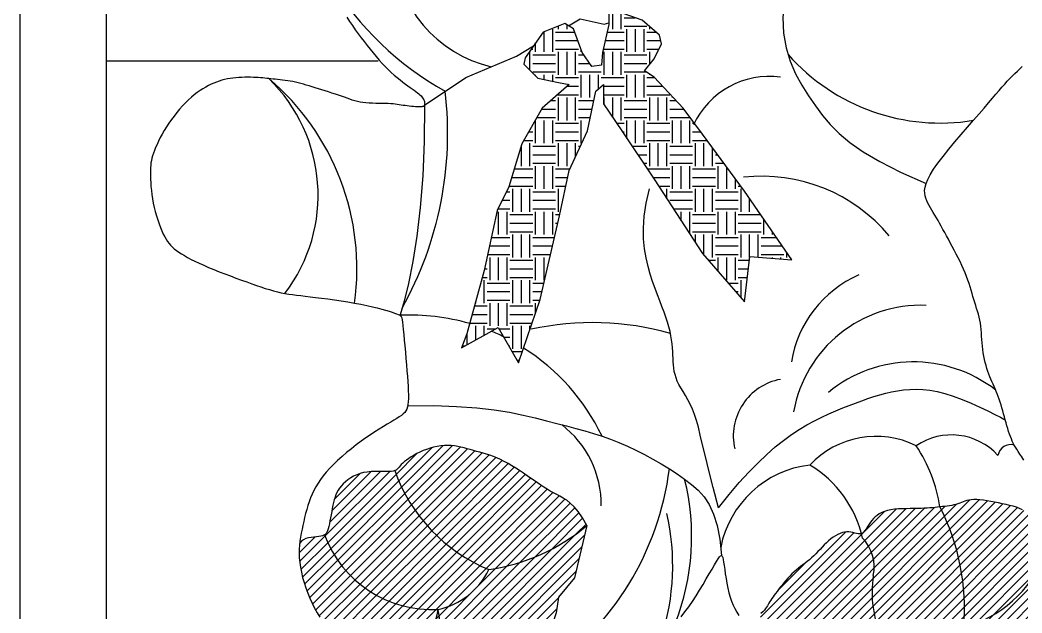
# Model space of a CAD drawing. Extents: x 795 to 3667, y 3293 to 6412.
# Drawn here: x 1654.6 to 1966.9, y 4534.6 to 4719.4 of the extents above; entities that cross this region are included whole.
import ezdxf

# ---------------------------------------------------------------- set-up
doc = ezdxf.new("R2010")
doc.units = 0
doc.header["$LTSCALE"] = 5
doc.header["$MEASUREMENT"] = 0
for name, color, linetype in [('3', 3, 'CONTINUOUS'), ('4', 4, 'CONTINUOUS'), ('7', 7, 'CONTINUOUS'), ('BH', 3, 'CONTINUOUS')]:
    doc.layers.add(name, color=color, linetype=linetype)
pattern_1 = [(45, (-355.5515, 0.422), (-1.796758, 1.796758), [])]

# ---------------------------------------------------------------- blocks, each defined once
blk = doc.blocks.new('玩具-03')
at = {"layer": '3'}
h = blk.add_hatch(dxfattribs=at)
h.set_pattern_fill('ANSI31', color=256, scale=20.328, style=0)
h.set_pattern_definition(pattern_1)
h.paths.add_polyline_path([(-9.21, 78.82), (-10.97, 81.87), (-12.63, 84.29), (-14.18, 86.17), (-15.66, 87.61), (-17.06, 88.71), (-18.41, 89.56), (-19.71, 90.26), (-20.97, 90.9), (-22.22, 91.57), (-23.46, 92.27), (-24.69, 93.02), (-25.93, 93.81), (-27.18, 94.63), (-28.46, 95.49), (-29.77, 96.38), (-31.12, 97.32), (-32.52, 98.28), (-33.96, 99.26), (-35.43, 100.25), (-36.91, 101.22), (-38.41, 102.15), (-39.9, 103.04), (-41.38, 103.86), (-42.83, 104.59), (-44.25, 105.23), (-45.64, 105.79), (-46.99, 106.27), (-48.32, 106.69), (-49.62, 107.07), (-50.9, 107.42), (-52.17, 107.76), (-53.41, 108.1), (-54.64, 108.45), (-55.86, 108.8), (-57.07, 109.13), (-58.3, 109.44), (-59.54, 109.7), (-60.79, 109.91), (-62.07, 110.04), (-63.39, 110.09), (-64.74, 110.04), (-66.13, 109.9), (-67.52, 109.67), (-68.92, 109.37), (-70.3, 108.99), (-71.66, 108.55), (-72.97, 108.05), (-74.24, 107.51), (-75.44, 106.92), (-76.57, 106.31), (-77.62, 105.67), (-78.59, 105.03), (-79.47, 104.39), (-80.26, 103.77), (-80.94, 103.17), (-81.52, 102.6), (-82, 102.08), (-82.41, 101.6), (-82.78, 101.18), (-83.37, 100.61), (-84.09, 100.26, 0.211937), (-47.42, 61.68, 0.137614)])
h = blk.add_hatch(dxfattribs=at)
h.set_pattern_fill('ANSI31', color=256, scale=20.328, style=0)
h.set_pattern_definition(pattern_1)
h.paths.add_polyline_path([(-20.22, 51.01), (-14.07, 58.45), (-9.21, 78.82, -0.137614), (-47.42, 61.68, -0.229754), (-67.17, 46.15, -0.292509), (-75.59, 23.19), (-68.14, 19.95), (-50.01, 22.87), (-33.17, 30.95), (-22.49, 40.98), (-21.19, 44.86)])
h.paths.add_polyline_path([(-88.31, 24.55), (-87.02, 23.87), (-85.8, 23.09), (-84.63, 22.21), (-83.36, 22.87), (-75.59, 23.19, 0.292509), (-67.17, 46.15, -0.326496)])
h.paths.add_polyline_path([(-67.17, 46.15, -0.325728), (-111.45, 75.15), (-112.24, 74.84), (-112.89, 74.68), (-113.66, 74.57), (-114.56, 74.47), (-115.56, 74.37), (-116.61, 74.24), (-117.67, 74.05), (-118.69, 73.76), (-119.63, 73.35), (-120.44, 72.78), (-121.09, 72.03), (-121.18, 71.25), (-121.29, 69.66), (-121.33, 68.01), (-121.27, 66.29), (-121.11, 64.5), (-120.84, 62.62), (-120.46, 60.66), (-119.98, 58.66), (-119.4, 56.63), (-118.74, 54.58), (-118, 52.54), (-117.18, 50.53), (-116.29, 48.57), (-115.34, 46.68), (-114.33, 44.85), (-113.27, 43.11), (-112.17, 41.44), (-111.02, 39.85), (-109.84, 38.34), (-108.62, 36.92), (-107.38, 35.59), (-106.11, 34.35), (-104.82, 33.19), (-103.51, 32.13), (-102.18, 31.15), (-100.83, 30.24), (-99.46, 29.42), (-98.07, 28.67), (-96.67, 27.99), (-95.25, 27.38), (-93.83, 26.81), (-92.42, 26.27), (-91.02, 25.73), (-89.65, 25.16), (-88.31, 24.55, 0.326496)])
h.paths.add_polyline_path([(-67.17, 46.15, 0.229754), (-47.42, 61.68, -0.211937), (-84.09, 100.26), (-84.72, 100.07), (-85.52, 99.96), (-86.5, 99.91), (-87.66, 99.9), (-88.95, 99.92), (-90.33, 99.94), (-91.79, 99.92), (-93.27, 99.86), (-94.76, 99.72), (-96.2, 99.47), (-97.58, 99.11), (-98.89, 98.63), (-100.11, 98.06), (-101.25, 97.41), (-102.31, 96.69), (-103.27, 95.92), (-104.13, 95.12), (-104.89, 94.3), (-105.55, 93.46), (-106.11, 92.62), (-106.59, 91.75), (-107, 90.85), (-107.35, 89.91), (-107.66, 88.91), (-107.93, 87.87), (-108.18, 86.75), (-108.42, 85.56), (-108.65, 84.33), (-108.88, 83.08), (-109.1, 81.84), (-109.32, 80.65), (-109.55, 79.52), (-109.78, 78.49), (-110.02, 77.58), (-110.27, 76.83), (-110.68, 75.91), (-111.45, 75.14, 0.325648)])
h = blk.add_hatch(dxfattribs=at)
h.set_pattern_fill('ANSI31', color=256, scale=20.328, style=0)
h.set_pattern_definition(pattern_1)
h.paths.add_polyline_path([(102.4, 59.33, 0.145173), (105.76, 35.06, 0.167724), (137.6, 39.24, 0.141831), (128.38, 86.12), (127.44, 86.02), (126.48, 85.92), (125.49, 85.82), (124.47, 85.73), (123.39, 85.65), (122.25, 85.58), (121.03, 85.53), (119.72, 85.49), (118.31, 85.48), (116.83, 85.46), (115.3, 85.44), (113.75, 85.4), (112.22, 85.32), (110.73, 85.19), (109.31, 85), (107.99, 84.73), (106.8, 84.37), (105.72, 83.93), (104.76, 83.42), (103.9, 82.84), (103.14, 82.22), (102.45, 81.55), (101.84, 80.85), (101.29, 80.12), (100.79, 79.39), (100.33, 78.66), (99.89, 77.96), (99.47, 77.31), (98.81, 76.41), (97.82, 75.62, -0.009566), (98.21, 73.98, -0.250478)])
h.paths.add_polyline_path([(69.89, 59.18), (69.1, 58.32), (68.32, 57.43), (67.58, 56.54), (66.86, 55.66), (66.18, 54.79), (65.53, 53.96), (64.92, 53.17), (64.35, 52.43), (63.82, 51.72), (63.33, 51.05), (62.88, 50.41), (62.47, 49.8), (62.09, 49.22), (61.76, 48.66), (61.46, 48.12), (60.97, 47.23), (60.23, 46.17), (59.34, 45.27), (58.56, 44.59), (57.57, 43.85), (60.4, 41.65), (63.23, 39.75), (66.02, 38.12), (68.74, 36.7), (71.37, 35.47), (73.88, 34.38), (76.23, 33.41), (78.42, 32.51), (80.4, 31.65), (82.2, 30.83), (83.84, 30.06), (85.34, 29.32, -0.246934), (105.76, 35.06, -0.145173), (102.4, 59.33, 0.250478), (98.21, 73.98, 0.009902), (97.81, 75.68), (96.88, 75.54), (95.86, 75.73), (95.18, 75.91), (94.45, 76.1), (93.69, 76.28), (92.89, 76.39), (92.07, 76.43), (91.22, 76.34), (90.35, 76.14), (89.46, 75.82), (88.57, 75.41), (87.67, 74.91), (86.77, 74.33), (85.89, 73.66), (85.01, 72.94), (84.16, 72.15), (83.32, 71.32), (82.49, 70.46), (81.67, 69.59), (80.85, 68.71), (80.04, 67.86), (79.21, 67.03), (78.38, 66.24), (77.54, 65.51), (76.68, 64.82), (75.82, 64.16), (74.96, 63.52), (74.09, 62.88), (73.23, 62.22), (72.38, 61.53), (71.54, 60.8), (70.71, 60.01)])
h.paths.add_polyline_path([(113.72, 22.49), (115.6, 22.43), (117.43, 22.44), (119.23, 22.52), (121.01, 22.67), (122.79, 22.89), (124.59, 23.18), (126.43, 23.54), (128.34, 23.96), (130.34, 24.45), (132.42, 25.01), (134.58, 25.61), (136.76, 26.27), (138.93, 26.95), (141.06, 27.66), (143.09, 28.39), (145, 29.11), (146.75, 29.82), (148.3, 30.52), (149.69, 31.22), (150.95, 31.94), (152.12, 32.7), (153.24, 33.52), (154.35, 34.41), (155.48, 35.41), (156.66, 36.52), (157.94, 37.76), (159.28, 39.12), (160.65, 40.56), (161.33, 41.31, -0.088495), (137.6, 39.24, -0.169139), (105.49, 35.11, 0.243781), (85.34, 29.32), (86.73, 28.64), (88.03, 28), (89.27, 27.42), (90.46, 26.89), (91.63, 26.42), (92.8, 26.01), (93.99, 25.63), (95.21, 25.29), (96.48, 24.97), (97.83, 24.68), (99.26, 24.39), (100.8, 24.1), (102.45, 23.81), (104.21, 23.53), (106.05, 23.25), (107.94, 23), (109.86, 22.79), (111.8, 22.61)])
h.paths.add_polyline_path([(137.6, 39.24, 0.238492), (169.1, 67.27), (168.77, 69.2), (168.4, 71.08), (167.99, 72.9), (167.56, 74.61), (167.1, 76.19), (166.61, 77.64), (166.09, 78.96), (165.51, 80.16), (164.88, 81.24), (164.18, 82.2), (163.4, 83.06), (162.53, 83.82), (161.57, 84.48), (160.51, 85.05), (159.37, 85.55), (158.16, 85.99), (156.87, 86.38), (155.53, 86.73), (154.13, 87.06), (152.68, 87.38), (151.2, 87.69), (149.7, 87.99), (148.21, 88.27), (146.74, 88.52), (145.32, 88.73), (143.97, 88.88), (142.72, 88.97), (141.58, 88.98), (140.57, 88.92), (139.68, 88.78), (138.87, 88.59), (138.13, 88.35), (137.44, 88.1), (136.76, 87.82), (136.08, 87.56), (135.01, 87.19), (133.8, 86.9), (132.96, 86.73), (132.08, 86.58), (131.18, 86.45), (130.26, 86.34), (129.32, 86.23), (128.38, 86.12, -0.141831)])
h.paths.add_polyline_path([(161.33, 41.31), (162.01, 42.06), (163.35, 43.6), (164.61, 45.14), (165.77, 46.68), (166.79, 48.17), (167.65, 49.61), (168.35, 51), (168.9, 52.38), (169.32, 53.76), (169.61, 55.17), (169.79, 56.64), (169.87, 58.18), (169.86, 59.82), (169.77, 61.58), (169.61, 63.43), (169.38, 65.33), (169.1, 67.27, -0.238492), (137.6, 39.24, 0.088495)], flags=17)
at = {"layer": 'BH'}
h = blk.add_hatch(dxfattribs=at)
h.set_pattern_fill('EARTH', color=256, scale=35.574, style=0)
h.set_pattern_definition([(0, (-355.5515, 0.422), (8.8935, 8.8935), [8.8935, -8.8935]), (0, (-355.5515, 3.757), (8.8935, 8.8935), [8.8935, -8.8935]), (0, (-355.5515, 7.092), (8.8935, 8.8935), [8.8935, -8.8935]), (90, (-354.44, 8.204), (-8.8935, 8.8935), [8.8935, -8.8935]), (90, (-351.105, 8.204), (-8.8935, 8.8935), [8.8935, -8.8935]), (90, (-347.77, 8.204), (-8.8935, 8.8935), [8.8935, -8.8935])])
h.paths.add_polyline_path([(-2.71, 250.66), (-2.71, 243.12), (4.41, 232.65), (16.98, 213.82), (35.84, 184.93), (52.18, 166.09), (54.28, 183.67), (70.62, 182.42), (52.18, 209.21), (35.84, 231.4), (28.3, 241.45), (16.98, 253.59), (13.21, 256.1), (16.98, 260.7), (19.92, 266.56), (19.08, 269.91), (12.37, 275.77), (2.73, 279.12), (-0.62, 279.96), (-0.62, 274.1), (-3.13, 263.21), (-3.55, 258.19), (-7.32, 257.77), (-11.09, 263.21), (-14.45, 272.42), (-17.8, 274.52), (-26.18, 271.17), (-33.3, 261.12), (-33.72, 258.61), (-28.28, 253.17), (-20.31, 251.49), (-16.12, 250.66), (-26.6, 241.45), (-34.56, 227.63), (-39.59, 210.88), (-44.2, 201.68), (-49.23, 178.23), (-55.93, 153.53), (-58.03, 148.09), (-43.78, 156.04), (-35.82, 142.23), (-27.44, 166.93), (-19.89, 199.58), (-16.12, 217.16), (-9, 232.65), (-5.65, 248.14)])
at = {"layer": '3'}
for points in [[(67.84, 283.63), (67.22, 276.88), (67.47, 270.69), (68.46, 264.99), (70.06, 259.75), (72.14, 254.91), (74.56, 250.44), (77.2, 246.27), (79.92, 242.37), (82.66, 238.68), (85.62, 235.13), (89.07, 231.63), (93.27, 228.11), (98.49, 224.48), (105, 220.66), (113.07, 216.57), (122.97, 212.12)], [(-72.47, 242.66), (-72.55, 228.48), (-73.15, 215.16), (-74.18, 202.85), (-75.53, 191.66), (-77.08, 181.75), (-78.74, 173.23), (-80.39, 166.25), (-81.92, 160.93)], [(42.1, 85.82), (40, 93.68), (38.32, 100.29), (36.97, 105.79), (35.89, 110.35), (35, 114.11), (34.24, 117.22), (33.52, 119.85), (32.78, 122.13), (31.96, 124.21), (31.07, 126.12), (30.15, 127.88), (29.22, 129.52), (28.31, 131.04), (27.46, 132.48), (26.69, 133.84), (26.04, 135.16), (25.53, 136.43), (25.14, 137.69), (24.86, 138.94), (24.66, 140.18), (24.53, 141.43), (24.44, 142.7), (24.38, 144), (24.32, 145.33), (24.24, 146.72), (24.14, 148.15), (24, 149.65), (23.8, 151.2), (23.54, 152.82), (23.2, 154.5), (22.77, 156.26), (22.25, 158.1), (21.61, 160.02), (20.88, 162.03), (20.07, 164.15), (19.2, 166.39), (18.29, 168.76), (17.36, 171.28), (16.43, 173.96), (15.51, 176.82), (14.63, 179.86), (13.85, 183.13), (13.25, 186.68), (12.88, 190.54), (12.82, 194.76), (13.13, 199.39), (13.89, 204.46), (15.17, 210.02)], [(42.1, 85.82), (46.26, 90.97), (50.2, 95.58), (53.94, 99.69), (57.5, 103.35), (60.92, 106.6), (64.21, 109.47), (67.4, 112.02), (70.51, 114.28), (73.56, 116.3), (76.54, 118.1), (79.47, 119.7), (82.33, 121.14), (85.12, 122.43), (87.84, 123.6), (90.48, 124.67), (93.04, 125.67), (95.53, 126.61), (97.95, 127.5), (100.32, 128.33), (102.65, 129.1), (104.96, 129.79), (107.25, 130.4), (109.55, 130.92), (111.87, 131.36), (114.22, 131.7), (116.63, 131.91), (119.11, 131.98), (121.7, 131.88), (124.42, 131.59), (127.29, 131.08), (130.34, 130.33), (133.58, 129.31), (137.02, 128.02), (140.52, 126.56), (143.92, 125.02), (147.06, 123.52), (149.79, 122.16), (151.93, 121.06), (153.33, 120.32), (153.84, 120.05)], [(-79.02, 125.52), (-68.86, 125.58), (-59.95, 125.3), (-52.15, 124.73), (-45.34, 123.94), (-39.35, 122.98), (-34.06, 121.92), (-29.32, 120.81), (-24.98, 119.72), (-20.93, 118.68), (-17.11, 117.69), (-13.48, 116.72), (-9.99, 115.74), (-6.62, 114.72), (-3.31, 113.64), (-0.03, 112.47), (3.25, 111.18), (6.57, 109.75), (9.92, 108.19), (13.25, 106.51), (16.56, 104.74), (19.8, 102.88), (22.96, 100.95), (26, 98.97), (28.89, 96.95), (31.62, 94.87), (34.14, 92.62), (36.44, 90.05), (38.46, 87.01), (40.19, 83.34), (41.59, 78.91), (42.62, 73.55), (43.26, 67.13)]]:
    blk.add_lwpolyline(points, dxfattribs=at)
for centre, radius, start, end in [((-4.89, 354.69), 122.1, 211.4374, 240.832), ((128.49, 314.8), 79.1, 221.5101, 279.4652), ((61.92, 221.28), 32.6, 82.379, 155.1936), ((-177.23, 207.62), 63.28, 322.726, 45.8502), ((-196.01, 178.9), 97.2, 352.0943, 49.7004), ((-203.76, 231.8), 140.3, 330.9099, 6.6609), ((58.82, 149.99), 65.01, 39.9668, 96.176), ((114.87, 135.32), 44.98, 113.7266, 170.6659), ((120.94, 114.3), 50.39, 87.5889, 169.9028), ((-78.2, 77.9), 82.99, 73.6544, 92.6361), ((-7.1, 47.53), 110.41, 73.9826, 102.4705), ((-78.2, 77.9), 82.99, 63.8961, 67.4937), ((-78.2, 77.9), 82.99, 25.5136, 57.6912), ((118.06, 90.32), 52.3, 52.18, 129.356), ((70.28, 113.78), 22.42, 100.3723, 193.0248), ((103.53, 78.08), 35.53, 63.8979, 136.6914), ((132.9, 89.63), 24.55, 42.4815, 124.0249), ((155.95, 105.39), 5.01, 73.4996, 170.5709), ((82.46, 62.43), 40.3, 96.8077, 168.6777), ((-61.69, 74.54), 93.31, 338.6982, 13.891), ((-67.52, 63.23), 91.77, 342.3048, 12.8296)]:
    blk.add_arc(centre, radius, start, end, dxfattribs=at)
at = {"layer": '4'}
blk.add_lwpolyline([(-72.47, 242.66), (-56.33, 253.5), (-36.64, 261.78), (-30.03, 265.74)], dxfattribs=at)
at = {"layer": '7'}
for points in [[(-102.74, 276.98), (-101.67, 275.29), (-100.57, 273.65), (-99.44, 272.05), (-98.29, 270.48), (-97.12, 268.95), (-95.95, 267.43), (-94.78, 265.93), (-93.61, 264.46), (-92.44, 263.01), (-91.27, 261.61), (-90.1, 260.25), (-88.93, 258.94), (-87.76, 257.69), (-86.59, 256.51), (-85.42, 255.4), (-84.26, 254.36), (-83.12, 253.39), (-82.01, 252.49), (-80.94, 251.66), (-79.92, 250.89), (-78.95, 250.19), (-78.06, 249.55), (-77.24, 248.97), (-76.5, 248.45), (-75.83, 247.97), (-75.24, 247.53), (-74.71, 247.11), (-74.24, 246.72), (-73.84, 246.33), (-73.5, 245.95), (-73.21, 245.57), (-72.97, 245.18), (-72.78, 244.8), (-72.64, 244.43), (-72.54, 244.07), (-72.47, 243.73), (-72.43, 243.42), (-72.41, 243.13), (-72.43, 242.88), (-72.47, 242.66), (-72.56, 242.47), (-72.71, 242.32), (-72.92, 242.19), (-73.2, 242.09), (-73.57, 242.03), (-74.04, 241.99), (-74.6, 241.98), (-75.26, 242), (-75.99, 242.04), (-76.77, 242.1), (-77.58, 242.17), (-78.41, 242.26), (-79.24, 242.36), (-80.04, 242.47), (-80.81, 242.59), (-81.56, 242.7), (-82.31, 242.82), (-83.07, 242.93), (-83.87, 243.03), (-84.72, 243.12), (-85.64, 243.2), (-86.65, 243.25), (-87.75, 243.29), (-88.95, 243.31), (-90.2, 243.33), (-91.48, 243.35), (-92.78, 243.39), (-94.06, 243.45), (-95.31, 243.54), (-96.5, 243.67), (-97.61, 243.85), (-98.65, 244.08), (-99.66, 244.35), (-100.64, 244.65), (-101.62, 244.99), (-102.63, 245.35), (-103.67, 245.73), (-104.78, 246.13), (-105.97, 246.54), (-107.22, 246.96), (-108.53, 247.38), (-109.86, 247.8), (-111.2, 248.22), (-112.53, 248.64), (-113.84, 249.04), (-115.11, 249.43), (-116.32, 249.81), (-117.48, 250.16), (-118.59, 250.5), (-119.66, 250.81), (-120.71, 251.1), (-121.73, 251.37), (-122.75, 251.61), (-123.76, 251.83), (-124.77, 252.02), (-125.79, 252.18), (-126.8, 252.33), (-127.79, 252.45), (-128.76, 252.57), (-129.71, 252.67), (-130.63, 252.76), (-131.51, 252.85), (-132.34, 252.94), (-133.15, 253.03), (-133.94, 253.11), (-134.73, 253.2), (-135.53, 253.27), (-136.36, 253.34), (-137.24, 253.4), (-138.17, 253.45), (-139.17, 253.49), (-140.24, 253.51), (-141.34, 253.52), (-142.49, 253.51), (-143.65, 253.48), (-144.82, 253.42), (-145.98, 253.33), (-147.12, 253.21), (-148.23, 253.06), (-149.31, 252.87), (-150.37, 252.64), (-151.42, 252.37), (-152.46, 252.06), (-153.49, 251.69), (-154.53, 251.28), (-155.59, 250.81), (-156.65, 250.29), (-157.73, 249.7), (-158.83, 249.05), (-159.94, 248.34), (-161.06, 247.55), (-162.19, 246.68), (-163.33, 245.73), (-164.47, 244.69), (-165.62, 243.57), (-166.77, 242.37), (-167.9, 241.1), (-169.01, 239.78), (-170.1, 238.42), (-171.14, 237.02), (-172.13, 235.61), (-173.06, 234.19), (-173.93, 232.78), (-174.73, 231.38), (-175.46, 230.01), (-176.12, 228.68), (-176.72, 227.4), (-177.25, 226.17), (-177.71, 225.01), (-178.1, 223.94), (-178.43, 222.94), (-178.7, 222.01), (-178.91, 221.12), (-179.07, 220.24), (-179.18, 219.34), (-179.25, 218.41), (-179.29, 217.41), (-179.31, 216.32), (-179.29, 215.11), (-179.25, 213.8), (-179.18, 212.4), (-179.07, 210.93), (-178.92, 209.38), (-178.72, 207.79), (-178.47, 206.16), (-178.16, 204.5), (-177.8, 202.83), (-177.38, 201.17), (-176.91, 199.54), (-176.42, 197.95), (-175.89, 196.43), (-175.35, 194.99), (-174.81, 193.66), (-174.26, 192.44), (-173.72, 191.36), (-173.19, 190.4), (-172.63, 189.54), (-172.05, 188.77), (-171.42, 188.05), (-170.74, 187.38), (-169.99, 186.73), (-169.16, 186.08), (-168.23, 185.42), (-167.2, 184.74), (-166.06, 184.05), (-164.81, 183.33), (-163.44, 182.59), (-161.94, 181.84), (-160.3, 181.06), (-158.53, 180.26), (-156.61, 179.44), (-154.58, 178.61), (-152.47, 177.77), (-150.31, 176.93), (-148.13, 176.11), (-145.95, 175.3), (-143.83, 174.52), (-141.77, 173.78), (-139.82, 173.09), (-137.97, 172.44), (-136.2, 171.83), (-134.51, 171.28), (-132.88, 170.78), (-131.32, 170.32), (-129.8, 169.93), (-128.32, 169.58), (-126.87, 169.3), (-125.41, 169.05), (-123.92, 168.84), (-122.37, 168.64), (-120.73, 168.45), (-118.96, 168.25), (-117.04, 168.03), (-114.93, 167.78), (-112.63, 167.49), (-110.16, 167.16), (-107.59, 166.79), (-104.95, 166.4), (-102.32, 165.97), (-99.74, 165.53), (-97.26, 165.07), (-94.93, 164.61), (-92.81, 164.13), (-90.89, 163.66), (-89.16, 163.2), (-87.63, 162.76), (-86.29, 162.35), (-85.13, 161.97), (-84.15, 161.64), (-83.34, 161.37), (-82.7, 161.14), (-82.21, 160.92), (-81.83, 160.66), (-81.55, 160.3), (-81.35, 159.8), (-81.18, 159.08), (-81.05, 158.12), (-80.91, 156.84), (-80.75, 155.22), (-80.57, 153.3), (-80.37, 151.15), (-80.17, 148.83), (-79.95, 146.41), (-79.74, 143.95), (-79.54, 141.51), (-79.35, 139.17), (-79.17, 136.97), (-79.01, 134.93), (-78.89, 133.04), (-78.8, 131.31), (-78.75, 129.74), (-78.75, 128.33), (-78.81, 127.08), (-78.93, 125.99), (-79.12, 125.06), (-79.39, 124.25), (-79.75, 123.55), (-80.21, 122.93), (-80.78, 122.35), (-81.47, 121.79), (-82.29, 121.21), (-83.26, 120.6), (-84.38, 119.92), (-85.63, 119.17), (-87.02, 118.35), (-88.51, 117.45), (-90.11, 116.46), (-91.79, 115.4), (-93.55, 114.25), (-95.36, 113.01), (-97.22, 111.68), (-99.1, 110.27), (-100.97, 108.81), (-102.82, 107.3), (-104.61, 105.76), (-106.33, 104.22), (-107.94, 102.68), (-109.42, 101.16), (-110.76, 99.68), (-111.95, 98.23), (-113.02, 96.8), (-113.97, 95.38), (-114.82, 93.96), (-115.57, 92.54), (-116.25, 91.11), (-116.86, 89.65), (-117.42, 88.16), (-117.92, 86.66), (-118.39, 85.13), (-118.81, 83.59), (-119.2, 82.04), (-119.56, 80.48), (-119.9, 78.94), (-120.21, 77.4), (-120.51, 75.87), (-120.78, 74.35), (-121.01, 72.81), (-121.18, 71.25), (-121.29, 69.66), (-121.33, 68.01), (-121.27, 66.29), (-121.11, 64.5), (-120.84, 62.62), (-120.46, 60.66), (-119.98, 58.66), (-119.4, 56.63), (-118.74, 54.58), (-118, 52.54), (-117.18, 50.53), (-116.29, 48.57), (-115.34, 46.68), (-114.33, 44.85), (-113.27, 43.11)], [(27.51, 43.3), (29, 45.21), (30.47, 47.21), (31.92, 49.31), (33.35, 51.49), (34.74, 53.71), (36.07, 55.91), (37.33, 58.05), (38.5, 60.08), (39.57, 61.93), (40.51, 63.55), (41.32, 64.9), (41.98, 65.94), (42.52, 66.64), (42.93, 67.04), (43.26, 67.13), (43.52, 66.92), (43.74, 66.42), (43.92, 65.64), (44.1, 64.58), (44.29, 63.26), (44.51, 61.72), (44.75, 60.03), (45.03, 58.22), (45.35, 56.35), (45.72, 54.48), (46.15, 52.66), (46.64, 50.94), (47.19, 49.36), (47.81, 47.89), (48.5, 46.5), (49.25, 45.15), (50.06, 43.81)], [(161.12, 104.35), (160.29, 105.59), (159.56, 106.7), (158.91, 107.68), (158.33, 108.57), (157.82, 109.4), (157.37, 110.19), (156.95, 110.98), (156.57, 111.78), (156.21, 112.62), (155.85, 113.54), (155.5, 114.52), (155.16, 115.55), (154.83, 116.63), (154.49, 117.74), (154.17, 118.89), (153.84, 120.05), (153.51, 121.22), (153.19, 122.39), (152.86, 123.56), (152.53, 124.71), (152.19, 125.85), (151.84, 126.97), (151.48, 128.07), (151.12, 129.13), (150.73, 130.16), (150.33, 131.15), (149.92, 132.11), (149.5, 133.05), (149.08, 133.99), (148.66, 134.93), (148.24, 135.88), (147.83, 136.87), (147.43, 137.89), (147.05, 138.95), (146.68, 140.06), (146.34, 141.21), (146.03, 142.4), (145.74, 143.62), (145.49, 144.87), (145.27, 146.14), (145.08, 147.43), (144.94, 148.74), (144.82, 150.06), (144.73, 151.38), (144.64, 152.7), (144.55, 154), (144.44, 155.28), (144.3, 156.54), (144.13, 157.76), (143.91, 158.95), (143.65, 160.1), (143.35, 161.23), (143.03, 162.35), (142.69, 163.47), (142.33, 164.59), (141.97, 165.72), (141.61, 166.88), (141.25, 168.07), (140.9, 169.29), (140.53, 170.54), (140.14, 171.83), (139.73, 173.14), (139.27, 174.5), (138.77, 175.88), (138.22, 177.29), (137.6, 178.74), (136.93, 180.21), (136.22, 181.7), (135.47, 183.19), (134.71, 184.67), (133.93, 186.14), (133.16, 187.59), (132.4, 189.01), (131.66, 190.39), (130.94, 191.73), (130.25, 193.02), (129.57, 194.28), (128.91, 195.48), (128.27, 196.64), (127.63, 197.76), (127.01, 198.82), (126.4, 199.84), (125.8, 200.82), (125.22, 201.77), (124.67, 202.7), (124.16, 203.61), (123.7, 204.52), (123.28, 205.44), (122.93, 206.37), (122.64, 207.34), (122.46, 208.36), (122.43, 209.47), (122.58, 210.72), (122.97, 212.12), (123.62, 213.73), (124.59, 215.57), (125.91, 217.68), (127.61, 220.07), (129.62, 222.69), (131.86, 225.47), (134.24, 228.34), (136.7, 231.23), (139.15, 234.07), (141.5, 236.77), (143.68, 239.28), (145.62, 241.54), (147.33, 243.56), (148.85, 245.35), (150.21, 246.96), (151.43, 248.41), (152.56, 249.71), (153.61, 250.9), (154.62, 252.01), (155.62, 253.05), (156.61, 254.04), (157.59, 254.99), (158.56, 255.91), (159.53, 256.81), (160.48, 257.7)], [(-16.12, 250.66), (-26.6, 241.45), (-34.56, 227.63), (-39.59, 210.88), (-44.2, 201.68), (-49.23, 178.23), (-55.93, 153.53), (-58.03, 148.09), (-43.78, 156.04), (-35.82, 142.23), (-27.44, 166.93), (-19.89, 199.58), (-16.12, 217.16), (-9, 232.65), (-5.65, 248.14), (-2.71, 250.66), (-2.71, 243.12), (4.41, 232.65), (16.98, 213.82), (35.84, 184.93), (52.18, 166.09), (54.28, 183.67), (70.62, 182.42), (52.18, 209.21), (35.84, 231.4), (28.3, 241.45), (16.98, 253.59), (13.21, 256.1), (16.98, 260.7), (19.92, 266.56), (19.08, 269.91), (12.37, 275.77), (2.73, 279.12)], [(-0.62, 279.96), (-0.62, 274.1), (-3.13, 263.21), (-3.55, 258.19), (-7.32, 257.77), (-11.09, 263.21), (-14.45, 272.42), (-17.8, 274.52), (-26.18, 271.17), (-33.3, 261.12), (-33.72, 258.61), (-28.28, 253.17), (-20.31, 251.49), (-16.12, 250.66)], [(-16.38, 273.63), (-11.77, 276.27), (-2.45, 274.2), (-0.62, 274.74)], [(-9.21, 78.82), (-10.97, 81.87), (-12.63, 84.29), (-14.18, 86.17), (-15.66, 87.61), (-17.06, 88.71), (-18.41, 89.56), (-19.71, 90.26), (-20.97, 90.9), (-22.22, 91.57), (-23.46, 92.27), (-24.69, 93.02), (-25.93, 93.81), (-27.18, 94.63), (-28.46, 95.49), (-29.77, 96.38), (-31.12, 97.32), (-32.52, 98.28), (-33.96, 99.26), (-35.43, 100.25), (-36.91, 101.22), (-38.41, 102.15), (-39.9, 103.04), (-41.38, 103.86), (-42.83, 104.59), (-44.25, 105.23), (-45.64, 105.79), (-46.99, 106.27), (-48.32, 106.69), (-49.62, 107.07), (-50.9, 107.42), (-52.17, 107.76), (-53.41, 108.1), (-54.64, 108.45), (-55.86, 108.8), (-57.07, 109.13), (-58.3, 109.44), (-59.54, 109.7), (-60.79, 109.91), (-62.07, 110.04), (-63.39, 110.09), (-64.74, 110.04), (-66.13, 109.9), (-67.52, 109.67), (-68.92, 109.37), (-70.3, 108.99), (-71.66, 108.55), (-72.97, 108.05), (-74.24, 107.51), (-75.44, 106.92), (-76.57, 106.31), (-77.62, 105.67), (-78.59, 105.03), (-79.47, 104.39), (-80.26, 103.77), (-80.94, 103.17), (-81.52, 102.6), (-82, 102.08), (-82.41, 101.6), (-82.78, 101.18), (-83.16, 100.81), (-83.58, 100.5), (-84.09, 100.26), (-84.72, 100.07), (-85.52, 99.96), (-86.5, 99.91), (-87.66, 99.9), (-88.95, 99.92), (-90.33, 99.94), (-91.79, 99.92), (-93.27, 99.86), (-94.76, 99.72), (-96.2, 99.47), (-97.58, 99.11), (-98.89, 98.63), (-100.11, 98.06), (-101.25, 97.41), (-102.31, 96.69), (-103.27, 95.92), (-104.13, 95.12), (-104.89, 94.3), (-105.55, 93.46), (-106.11, 92.62), (-106.59, 91.75), (-107, 90.85), (-107.35, 89.91), (-107.66, 88.91), (-107.93, 87.87), (-108.18, 86.75), (-108.42, 85.56), (-108.65, 84.33), (-108.88, 83.08), (-109.1, 81.84), (-109.32, 80.65), (-109.55, 79.52), (-109.78, 78.49), (-110.02, 77.58), (-110.27, 76.83), (-110.54, 76.22), (-110.86, 75.73), (-111.24, 75.35), (-111.69, 75.06), (-112.24, 74.84), (-112.89, 74.68), (-113.66, 74.57), (-114.56, 74.47), (-115.56, 74.37), (-116.61, 74.24), (-117.67, 74.05), (-118.69, 73.76), (-119.63, 73.35), (-120.44, 72.78), (-121.09, 72.03)], [(160.51, 85.05), (159.37, 85.55), (158.16, 85.99), (156.87, 86.38), (155.53, 86.73), (154.13, 87.06), (152.68, 87.38), (151.2, 87.69), (149.7, 87.99), (148.21, 88.27), (146.74, 88.52), (145.32, 88.73), (143.97, 88.88), (142.72, 88.97), (141.58, 88.98), (140.57, 88.92), (139.68, 88.78), (138.87, 88.59), (138.13, 88.35), (137.44, 88.1), (136.76, 87.82), (136.08, 87.56), (135.36, 87.31), (134.61, 87.09), (133.8, 86.9), (132.96, 86.73), (132.08, 86.58), (131.18, 86.45), (130.26, 86.34), (129.32, 86.23), (128.38, 86.12), (127.44, 86.02), (126.48, 85.92), (125.49, 85.82), (124.47, 85.73), (123.39, 85.65), (122.25, 85.58), (121.03, 85.53), (119.72, 85.49), (118.31, 85.48), (116.83, 85.46), (115.3, 85.44), (113.75, 85.4), (112.22, 85.32), (110.73, 85.19), (109.31, 85), (107.99, 84.73), (106.8, 84.37), (105.72, 83.93), (104.76, 83.42), (103.9, 82.84), (103.14, 82.22), (102.45, 81.55), (101.84, 80.85), (101.29, 80.12), (100.79, 79.39), (100.33, 78.66), (99.89, 77.96), (99.47, 77.31), (99.05, 76.74), (98.61, 76.26), (98.15, 75.89), (97.65, 75.66), (97.1, 75.57), (96.51, 75.61), (95.86, 75.73), (95.18, 75.91), (94.45, 76.1), (93.69, 76.28), (92.89, 76.39), (92.07, 76.43), (91.22, 76.34), (90.35, 76.14), (89.46, 75.82), (88.57, 75.41), (87.67, 74.91), (86.77, 74.33), (85.89, 73.66), (85.01, 72.94), (84.16, 72.15), (83.32, 71.32), (82.49, 70.46), (81.67, 69.59), (80.85, 68.71), (80.04, 67.86), (79.21, 67.03), (78.38, 66.24), (77.54, 65.51), (76.68, 64.82), (75.82, 64.16), (74.96, 63.52), (74.09, 62.88), (73.23, 62.22), (72.38, 61.53), (71.54, 60.8), (70.71, 60.01), (69.89, 59.18), (69.1, 58.32), (68.32, 57.43), (67.58, 56.54), (66.86, 55.66), (66.18, 54.79), (65.53, 53.96), (64.92, 53.17), (64.35, 52.43), (63.82, 51.72), (63.33, 51.05), (62.88, 50.41), (62.47, 49.8), (62.09, 49.22), (61.76, 48.66), (61.46, 48.12), (61.16, 47.58), (60.84, 47.04), (60.45, 46.49), (59.96, 45.9), (59.34, 45.27), (58.56, 44.59)], [(-9.21, 78.82), (-14.07, 58.45), (-20.22, 51.01), (-21.19, 44.86), (-22.49, 40.98), (-33.17, 30.95), (-50.01, 22.87), (-68.14, 19.95), (-75.59, 23.19), (-83.36, 22.87), (-84.63, 22.21)]]:
    blk.add_lwpolyline(points, dxfattribs=at)
for centre, radius, start, end in [((-35, 306.11), 49.82, 183.8911, 256.6727), ((-42.88, 86.98), 39.28, 359.3583, 52.5961), ((68.86, 76.83), 60.24, 8.8682, 33.3804), ((55.15, 64.56), 44.08, 12.3448, 59.2623), ((-22.29, 122.28), 65.6, 199.6181, 247.4822), ((-89, 115.17), 112.86, 304.0502, 352.7635), ((52.02, 46.76), 85.91, 354.9791, 27.269), ((-58.87, 138.35), 77.52, 278.4947, 309.8367), ((-69.41, 91.03), 44.94, 200.6302, 272.8633), ((86.6, 62.74), 16.16, 347.8367, 44.0848), ((125.64, 84.4), 46.72, 284.8299, 338.4859), ((-73.3, 74.28), 28.78, 282.2918, 334.0492), ((145.01, 52.85), 43.09, 171.341, 204.3813), ((-92.52, 49.81), 25.62, 279.4614, 351.7881), ((-89.33, 41.25), 22.69, 307.2594, 12.478)]:
    blk.add_arc(centre, radius, start, end, dxfattribs=at)

msp = doc.modelspace()

# ---------------------------------------------------------------- linework, layer by layer
at = {"layer": '4'}
for p, q in [((1654.57, 4056.68), (1654.57, 6356.68)), ((1681.57, 4706.68), (1681.57, 5232.44)), ((1681.57, 4706.68), (1766.23, 4706.68))]:
    msp.add_line(p, q, dxfattribs=at)
at = {"layer": '7'}
msp.add_line((1681.57, 4056.68), (1681.57, 4706.68), dxfattribs=at)

# ---------------------------------------------------------------- block references
at = {"layer": '4', "xscale": 0.8, "yscale": 0.8, "zscale": 0.8}
msp.add_blockref('玩具-03', (1838.65, 4498.74), dxfattribs=at)

doc.saveas('drawing.dxf')
